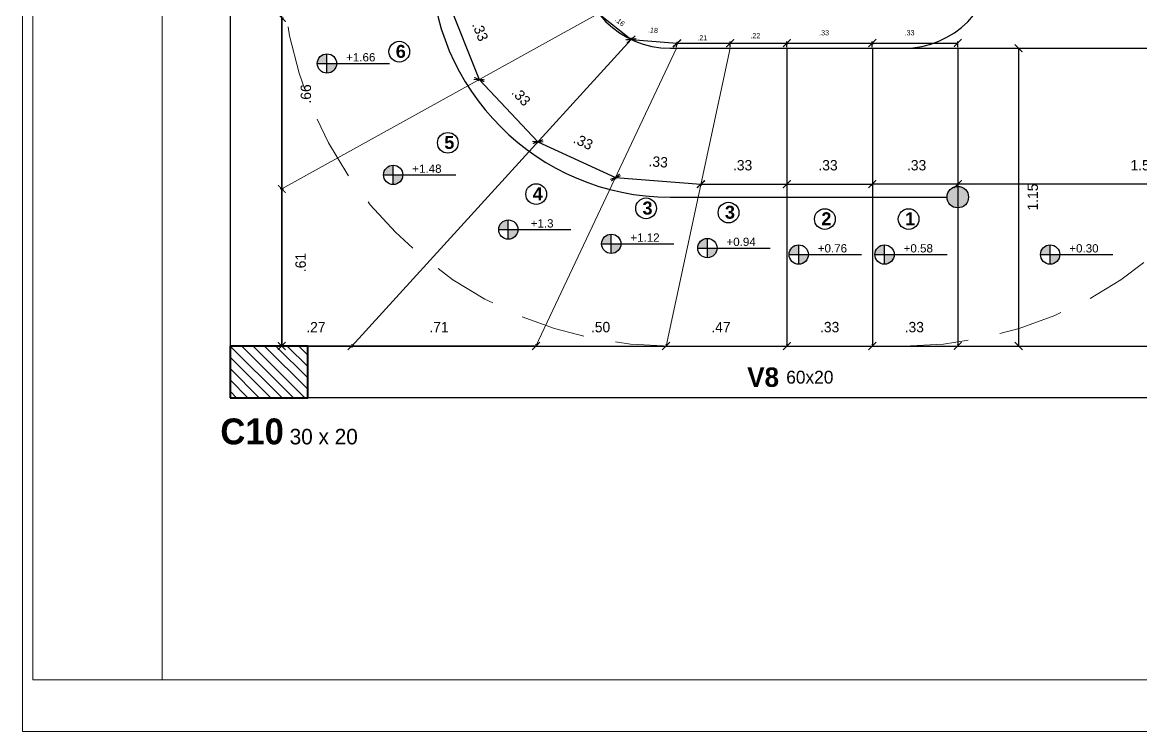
# Model space of a CAD drawing. Header units: millimetres. Extents: x -7 to 1246, y -1 to 1401.
# Drawn here: x 37.83 to 59.41, y -0.84 to 12.86 of the extents above; entities that cross this region are included whole.
import ezdxf
from ezdxf.enums import TextEntityAlignment as Align

# ---------------------------------------------------------------- set-up
doc = ezdxf.new("R2010")
doc.units = ezdxf.units.MM
doc.linetypes.add('HIDDEN', pattern=[0.375, 0.25, -0.125])
for name, color, linetype, lineweight in [('Anotaciones', 250, 'Continuous', 5), ('Columnas', 7, 'Continuous', 40), ('Cotas', 152, 'Continuous', 5), ('HATCH', 250, 'Continuous', 15), ('Muros', 7, 'Continuous', 30), ('Proyeccion', 252, 'HIDDEN', 13), ('Textos', 250, 'Continuous', 15)]:
    doc.layers.add(name, color=color, linetype=linetype, lineweight=lineweight)
doc.layers.add('texto estructura', color=250, linetype='Continuous')
doc.styles.add('CENTURYGOTIC', font='GOTHIC.TTF')
doc.styles.add('Estilo_Generado_2', font='GOTHICB.TTF')
doc.styles.add('Gotic', font='GOTHIC.TTF')
doc.styles.get("Standard").update_dxf_attribs({"font": 'arial.ttf'})
doc.dimstyles.new('Cota 1-20', dxfattribs={"dimtxt": 0.2, "dimasz": 0.15, "dimexe": 0.03, "dimexo": 0.02, "dimgap": 0.05, "dimtad": 1, "dimlfac": 0.2, "dimzin": 4, "dimdsep": 46, "dimtxsty": 'CENTURYGOTIC', "dimblk": 'ARCHTICK', "dimcen": 0.6, "dimclrd": 256, "dimclre": 256, "dimclrt": 256, "dimadec": 0, "dimazin": 0, "dimtfac": 1, "dimtofl": 0, "dimtmove": 2, "dimatfit": 3, "dimldrblk": 'ARCHTICK', "dimfxl": 1, "dimtolj": 1, "dimtzin": 0, "dimarcsym": 0})

# ---------------------------------------------------------------- blocks, each defined once
blk = doc.blocks.new('_ArchTick')
at = {"color": 0, "linetype": 'ByBlock', "const_width": 0.15}
blk.add_lwpolyline([(-0.5, -0.5), (0.5, 0.5)], dxfattribs=at)
blk = doc.blocks.new('*D615')
at = {"layer": 'Cotas', "lineweight": -2, "transparency": 16777216}
for p, q in [((52.584, 9.735), (54.234, 9.735)), ((52.584, 9.715), (52.584, 9.705)), ((54.234, 9.715), (54.234, 9.705))]:
    blk.add_line(p, q, dxfattribs=at)
at = {"layer": 'Defpoints', "color": 0, "transparency": 16777216}
for p in [(52.584, 9.735), (54.234, 9.735), (54.234, 9.735)]:
    blk.add_point(p, dxfattribs=at)
at = {"layer": 'Cotas', "lineweight": -2, "transparency": 16777216, "xscale": 0.15, "yscale": 0.15, "zscale": 0.15, "rotation": 180}
blk.add_blockref('_ArchTick', (52.584, 9.735), dxfattribs=at)
at = {"layer": 'Cotas', "lineweight": -2, "transparency": 16777216, "xscale": 0.15, "yscale": 0.15, "zscale": 0.15}
blk.add_blockref('_ArchTick', (54.234, 9.735), dxfattribs=at)
at = {"layer": 'Cotas', "transparency": 16777216, "insert": (53.379, 10.099), "char_height": 0.2, "attachment_point": 5, "style": 'CENTURYGOTIC'}
blk.add_mtext('\\A1;.33', dxfattribs=at)
blk = doc.blocks.new('*D616')
at = {"layer": 'Cotas', "lineweight": -2, "transparency": 16777216}
for p, q in [((50.925, 9.735), (52.584, 9.735)), ((50.925, 9.715), (50.925, 9.705)), ((52.584, 9.715), (52.584, 9.705))]:
    blk.add_line(p, q, dxfattribs=at)
at = {"layer": 'Defpoints', "color": 0, "transparency": 16777216}
for p in [(50.925, 9.735), (52.584, 9.735), (52.584, 9.735)]:
    blk.add_point(p, dxfattribs=at)
at = {"layer": 'Cotas', "lineweight": -2, "transparency": 16777216, "xscale": 0.15, "yscale": 0.15, "zscale": 0.15, "rotation": 180}
blk.add_blockref('_ArchTick', (50.925, 9.735), dxfattribs=at)
at = {"layer": 'Cotas', "lineweight": -2, "transparency": 16777216, "xscale": 0.15, "yscale": 0.15, "zscale": 0.15}
blk.add_blockref('_ArchTick', (52.584, 9.735), dxfattribs=at)
at = {"layer": 'Cotas', "transparency": 16777216, "insert": (51.73, 10.099), "char_height": 0.2, "attachment_point": 5, "style": 'CENTURYGOTIC'}
blk.add_mtext('\\A1;.33', dxfattribs=at)
blk = doc.blocks.new('*D617')
at = {"layer": 'Cotas', "lineweight": -2, "transparency": 16777216}
for p, q in [((49.274, 9.844), (49.273, 9.834)), ((49.276, 9.863), (50.925, 9.735)), ((50.923, 9.715), (50.922, 9.705))]:
    blk.add_line(p, q, dxfattribs=at)
at = {"layer": 'Defpoints', "color": 0, "transparency": 16777216}
for p in [(49.276, 9.863), (50.925, 9.735), (50.925, 9.735)]:
    blk.add_point(p, dxfattribs=at)
at = {"layer": 'Cotas', "lineweight": -2, "transparency": 16777216, "xscale": 0.15, "yscale": 0.15, "zscale": 0.15}
for p, rotation in [((49.276, 9.863), 175.538401575377), ((50.925, 9.735), 355.538401575377)]:
    blk.add_blockref('_ArchTick', p, dxfattribs=dict(at, rotation=rotation))
at = {"layer": 'Cotas', "transparency": 16777216, "insert": (50.101, 10.165), "char_height": 0.2, "attachment_point": 5, "rotation": 355.5384, "style": 'CENTURYGOTIC'}
blk.add_mtext('\\A1;.33', dxfattribs=at)
blk = doc.blocks.new('*D618')
at = {"layer": 'Cotas', "lineweight": -2, "transparency": 16777216}
for p, q in [((47.77, 10.537), (47.765, 10.528)), ((47.778, 10.555), (49.276, 9.863)), ((49.267, 9.845), (49.263, 9.836))]:
    blk.add_line(p, q, dxfattribs=at)
at = {"layer": 'Defpoints', "color": 0, "transparency": 16777216}
for p in [(47.778, 10.555), (49.276, 9.863), (49.276, 9.863)]:
    blk.add_point(p, dxfattribs=at)
at = {"layer": 'Cotas', "lineweight": -2, "transparency": 16777216, "xscale": 0.15, "yscale": 0.15, "zscale": 0.15}
for p, rotation in [((47.778, 10.555), 155.2023528439512), ((49.276, 9.863), 335.2023528439512)]:
    blk.add_blockref('_ArchTick', p, dxfattribs=dict(at, rotation=rotation))
at = {"layer": 'Cotas', "transparency": 16777216, "insert": (48.653, 10.553), "char_height": 0.2, "attachment_point": 5, "rotation": 335.2024, "style": 'CENTURYGOTIC'}
blk.add_mtext('\\A1;.33', dxfattribs=at)
blk = doc.blocks.new('*D619')
at = {"layer": 'Cotas', "lineweight": -2, "transparency": 16777216}
for p, q in [((46.629, 11.739), (46.621, 11.732)), ((46.643, 11.753), (47.778, 10.555)), ((47.764, 10.542), (47.756, 10.535))]:
    blk.add_line(p, q, dxfattribs=at)
at = {"layer": 'Defpoints', "color": 0, "transparency": 16777216}
for p in [(46.643, 11.753), (47.778, 10.555), (47.778, 10.555)]:
    blk.add_point(p, dxfattribs=at)
at = {"layer": 'Cotas', "lineweight": -2, "transparency": 16777216, "xscale": 0.15, "yscale": 0.15, "zscale": 0.15}
for p, rotation in [((46.643, 11.753), 133.4682352290293), ((47.778, 10.555), 313.4682352290292)]:
    blk.add_blockref('_ArchTick', p, dxfattribs=dict(at, rotation=rotation))
at = {"layer": 'Cotas', "transparency": 16777216, "insert": (47.455, 11.426), "char_height": 0.2, "attachment_point": 5, "rotation": 313.4682, "style": 'CENTURYGOTIC'}
blk.add_mtext('\\A1;.33', dxfattribs=at)
blk = doc.blocks.new('*D620')
at = {"layer": 'Cotas', "lineweight": -2, "transparency": 16777216}
for p, q in [((46.014, 13.278), (46.004, 13.274)), ((46.032, 13.285), (46.646, 11.754)), ((46.662, 11.76), (46.674, 11.765))]:
    blk.add_line(p, q, dxfattribs=at)
at = {"layer": 'Defpoints', "color": 0, "transparency": 16777216}
for p in [(46.032, 13.285), (46.643, 11.753), (46.646, 11.754)]:
    blk.add_point(p, dxfattribs=at)
at = {"layer": 'Cotas', "lineweight": -2, "transparency": 16777216, "xscale": 0.15, "yscale": 0.15, "zscale": 0.15}
for p, rotation in [((46.032, 13.285), 111.8361084040424), ((46.646, 11.754), 291.8361084040424)]:
    blk.add_blockref('_ArchTick', p, dxfattribs=dict(at, rotation=rotation))
at = {"layer": 'Cotas', "transparency": 16777216, "insert": (46.664, 12.682), "char_height": 0.2, "attachment_point": 5, "rotation": 291.8361, "style": 'CENTURYGOTIC'}
blk.add_mtext('\\A1;.33', dxfattribs=at)
blk = doc.blocks.new('*D626')
at = {"layer": 'Cotas', "lineweight": -2, "transparency": 16777216}
for p, q in [((54.234, 6.63), (54.234, 6.64)), ((54.234, 6.61), (55.884, 6.61)), ((55.884, 6.63), (55.884, 6.64))]:
    blk.add_line(p, q, dxfattribs=at)
at = {"layer": 'Defpoints', "color": 0, "transparency": 16777216}
for p in [(54.234, 6.61), (55.884, 6.61), (55.884, 6.61)]:
    blk.add_point(p, dxfattribs=at)
at = {"layer": 'Cotas', "lineweight": -2, "transparency": 16777216, "xscale": 0.15, "yscale": 0.15, "zscale": 0.15, "rotation": 180}
blk.add_blockref('_ArchTick', (54.234, 6.61), dxfattribs=at)
at = {"layer": 'Cotas', "lineweight": -2, "transparency": 16777216, "xscale": 0.15, "yscale": 0.15, "zscale": 0.15}
blk.add_blockref('_ArchTick', (55.884, 6.61), dxfattribs=at)
at = {"layer": 'Cotas', "transparency": 16777216, "insert": (55.044, 6.974), "char_height": 0.2, "attachment_point": 5, "style": 'CENTURYGOTIC'}
blk.add_mtext('\\A1;.33', dxfattribs=at)
blk = doc.blocks.new('*D627')
at = {"layer": 'Cotas', "lineweight": -2, "transparency": 16777216}
for p, q in [((52.584, 6.63), (52.584, 6.64)), ((52.584, 6.61), (54.234, 6.61)), ((54.234, 6.63), (54.234, 6.64))]:
    blk.add_line(p, q, dxfattribs=at)
at = {"layer": 'Defpoints', "color": 0, "transparency": 16777216}
for p in [(52.584, 6.61), (54.234, 6.61), (54.234, 6.61)]:
    blk.add_point(p, dxfattribs=at)
at = {"layer": 'Cotas', "lineweight": -2, "transparency": 16777216, "xscale": 0.15, "yscale": 0.15, "zscale": 0.15, "rotation": 180}
blk.add_blockref('_ArchTick', (52.584, 6.61), dxfattribs=at)
at = {"layer": 'Cotas', "lineweight": -2, "transparency": 16777216, "xscale": 0.15, "yscale": 0.15, "zscale": 0.15}
blk.add_blockref('_ArchTick', (54.234, 6.61), dxfattribs=at)
at = {"layer": 'Cotas', "transparency": 16777216, "insert": (53.41, 6.974), "char_height": 0.2, "attachment_point": 5, "style": 'CENTURYGOTIC'}
blk.add_mtext('\\A1;.33', dxfattribs=at)
blk = doc.blocks.new('*D629')
at = {"layer": 'Cotas', "lineweight": -2, "transparency": 16777216}
for p, q in [((47.741, 6.63), (47.741, 6.64)), ((47.741, 6.61), (50.253, 6.61)), ((50.253, 6.63), (50.253, 6.64))]:
    blk.add_line(p, q, dxfattribs=at)
at = {"layer": 'Defpoints', "color": 0, "transparency": 16777216}
for p in [(47.741, 6.61), (50.253, 6.61), (50.253, 6.61)]:
    blk.add_point(p, dxfattribs=at)
at = {"layer": 'Cotas', "lineweight": -2, "transparency": 16777216, "xscale": 0.15, "yscale": 0.15, "zscale": 0.15, "rotation": 180}
blk.add_blockref('_ArchTick', (47.741, 6.61), dxfattribs=at)
at = {"layer": 'Cotas', "lineweight": -2, "transparency": 16777216, "xscale": 0.15, "yscale": 0.15, "zscale": 0.15}
blk.add_blockref('_ArchTick', (50.253, 6.61), dxfattribs=at)
at = {"layer": 'Cotas', "transparency": 16777216, "insert": (48.988, 6.974), "char_height": 0.2, "attachment_point": 5, "style": 'CENTURYGOTIC'}
blk.add_mtext('\\A1;.50', dxfattribs=at)
blk = doc.blocks.new('*D630')
at = {"layer": 'Cotas', "lineweight": -2, "transparency": 16777216}
for p, q in [((44.184, 6.63), (44.184, 6.64)), ((47.741, 6.61), (44.184, 6.61)), ((47.741, 6.63), (47.741, 6.64))]:
    blk.add_line(p, q, dxfattribs=at)
at = {"layer": 'Defpoints', "color": 0, "transparency": 16777216}
for p in [(44.184, 6.61), (44.184, 6.61), (47.741, 6.61)]:
    blk.add_point(p, dxfattribs=at)
at = {"layer": 'Cotas', "lineweight": -2, "transparency": 16777216, "xscale": 0.15, "yscale": 0.15, "zscale": 0.15, "rotation": 180}
blk.add_blockref('_ArchTick', (44.184, 6.61), dxfattribs=at)
at = {"layer": 'Cotas', "lineweight": -2, "transparency": 16777216, "xscale": 0.15, "yscale": 0.15, "zscale": 0.15}
blk.add_blockref('_ArchTick', (47.741, 6.61), dxfattribs=at)
at = {"layer": 'Cotas', "transparency": 16777216, "insert": (45.868, 6.974), "char_height": 0.2, "attachment_point": 5, "style": 'CENTURYGOTIC'}
blk.add_mtext('\\A1;.71', dxfattribs=at)
blk = doc.blocks.new('*D631')
at = {"layer": 'Cotas', "lineweight": -2, "transparency": 16777216}
for p, q in [((42.834, 6.63), (42.834, 6.64)), ((44.184, 6.61), (42.834, 6.61)), ((44.184, 6.59), (44.184, 6.58))]:
    blk.add_line(p, q, dxfattribs=at)
at = {"layer": 'Defpoints', "color": 0, "transparency": 16777216}
for p in [(42.834, 6.61), (42.834, 6.61), (44.184, 6.61)]:
    blk.add_point(p, dxfattribs=at)
at = {"layer": 'Cotas', "lineweight": -2, "transparency": 16777216, "xscale": 0.15, "yscale": 0.15, "zscale": 0.15, "rotation": 180}
blk.add_blockref('_ArchTick', (42.834, 6.61), dxfattribs=at)
at = {"layer": 'Cotas', "lineweight": -2, "transparency": 16777216, "xscale": 0.15, "yscale": 0.15, "zscale": 0.15}
blk.add_blockref('_ArchTick', (44.184, 6.61), dxfattribs=at)
at = {"layer": 'Cotas', "transparency": 16777216, "insert": (43.492, 6.974), "char_height": 0.2, "attachment_point": 5, "style": 'CENTURYGOTIC'}
blk.add_mtext('\\A1;.27', dxfattribs=at)
blk = doc.blocks.new('*D632')
at = {"layer": 'Cotas', "lineweight": -2, "transparency": 16777216}
for p, q in [((42.834, 12.947), (42.834, 9.642)), ((42.854, 12.947), (42.864, 12.947)), ((42.854, 9.642), (42.864, 9.642))]:
    blk.add_line(p, q, dxfattribs=at)
at = {"layer": 'Defpoints', "color": 0, "transparency": 16777216}
for p in [(42.834, 12.947), (42.834, 9.642), (42.834, 9.642)]:
    blk.add_point(p, dxfattribs=at)
at = {"layer": 'Cotas', "lineweight": -2, "transparency": 16777216, "xscale": 0.15, "yscale": 0.15, "zscale": 0.15}
for p, rotation in [((42.834, 12.947), 90), ((42.834, 9.642), 270)]:
    blk.add_blockref('_ArchTick', p, dxfattribs=dict(at, rotation=rotation))
at = {"layer": 'Cotas', "transparency": 16777216, "insert": (43.299, 11.477), "char_height": 0.2, "attachment_point": 5, "rotation": 90, "style": 'CENTURYGOTIC'}
blk.add_mtext('\\A1;.66', dxfattribs=at)
blk = doc.blocks.new('Cota de nivel planta')
h = blk.add_hatch(color=256)
h.dxf.hatch_style = 1
h.paths.add_polyline_path([(0.466, 0), (0, 0), (0, -0.466, 0.414214)])
h.paths.add_polyline_path([(0, 0), (0, 0.466, 0.414214), (-0.466, 0)])
for p, q in [((-0.466, 0), (0.466, 0)), ((0, -0.466), (0, 0.466)), ((0.466, 0), (3.023, 0))]:
    blk.add_line(p, q)
blk.add_circle((0, 0), 0.466)
blk.add_attdef('NIVEL', text='', height=0.4).set_placement((1.628, 0.1), align=Align.CENTER)
blk = doc.blocks.new('*D375')
at = {"layer": 'Cotas', "lineweight": -2, "transparency": 16777216}
for p, q in [((55.884, 9.735), (54.234, 9.735)), ((54.234, 9.715), (54.234, 9.705)), ((55.884, 9.715), (55.884, 9.705))]:
    blk.add_line(p, q, dxfattribs=at)
at = {"layer": 'Defpoints', "color": 0, "transparency": 16777216}
for p in [(54.234, 9.735), (54.234, 9.735), (55.884, 9.735)]:
    blk.add_point(p, dxfattribs=at)
at = {"layer": 'Cotas', "lineweight": -2, "transparency": 16777216, "xscale": 0.15, "yscale": 0.15, "zscale": 0.15, "rotation": 180}
blk.add_blockref('_ArchTick', (54.234, 9.735), dxfattribs=at)
at = {"layer": 'Cotas', "lineweight": -2, "transparency": 16777216, "xscale": 0.15, "yscale": 0.15, "zscale": 0.15}
blk.add_blockref('_ArchTick', (55.884, 9.735), dxfattribs=at)
at = {"layer": 'Cotas', "transparency": 16777216, "insert": (55.089, 10.099), "char_height": 0.2, "attachment_point": 5, "style": 'CENTURYGOTIC'}
blk.add_mtext('\\A1;.33', dxfattribs=at)
blk = doc.blocks.new('*D383')
at = {"layer": 'Cotas', "lineweight": -2, "transparency": 16777216}
for p, q in [((52.585, 12.46), (54.234, 12.46)), ((52.585, 12.44), (52.585, 12.43)), ((54.234, 12.38), (54.234, 12.49))]:
    blk.add_line(p, q, dxfattribs=at)
at = {"layer": 'Defpoints', "color": 0, "transparency": 16777216}
for p in [(52.585, 12.46), (54.234, 12.46), (54.234, 12.36)]:
    blk.add_point(p, dxfattribs=at)
at = {"layer": 'Cotas', "lineweight": -2, "transparency": 16777216, "xscale": 0.15, "yscale": 0.15, "zscale": 0.15, "rotation": 180}
blk.add_blockref('_ArchTick', (52.585, 12.46), dxfattribs=at)
at = {"layer": 'Cotas', "lineweight": -2, "transparency": 16777216, "xscale": 0.15, "yscale": 0.15, "zscale": 0.15}
blk.add_blockref('_ArchTick', (54.234, 12.46), dxfattribs=at)
at = {"layer": 'Cotas', "transparency": 16777216, "insert": (53.303, 12.657), "char_height": 0.2, "attachment_point": 5, "style": 'CENTURYGOTIC'}
blk.add_mtext('\\A1;{\\H0.5x;.33}', dxfattribs=at)
blk = doc.blocks.new('*D384')
at = {"layer": 'Cotas', "lineweight": -2, "transparency": 16777216}
for p, q in [((51.49, 12.475), (51.49, 12.49)), ((51.49, 12.46), (52.585, 12.46)), ((52.585, 12.38), (52.585, 12.49))]:
    blk.add_line(p, q, dxfattribs=at)
at = {"layer": 'Defpoints', "color": 0, "transparency": 16777216}
for p in [(51.49, 12.455), (52.585, 12.46), (52.585, 12.36)]:
    blk.add_point(p, dxfattribs=at)
at = {"layer": 'Cotas', "lineweight": -2, "transparency": 16777216, "xscale": 0.15, "yscale": 0.15, "zscale": 0.15, "rotation": 180}
blk.add_blockref('_ArchTick', (51.49, 12.46), dxfattribs=at)
at = {"layer": 'Cotas', "lineweight": -2, "transparency": 16777216, "xscale": 0.15, "yscale": 0.15, "zscale": 0.15}
blk.add_blockref('_ArchTick', (52.585, 12.46), dxfattribs=at)
at = {"layer": 'Cotas', "transparency": 16777216, "insert": (51.976, 12.602), "char_height": 0.2, "attachment_point": 5, "style": 'CENTURYGOTIC'}
blk.add_mtext('\\A1;{\\H0.5x;.22}', dxfattribs=at)
blk = doc.blocks.new('*D385')
at = {"layer": 'Cotas', "lineweight": -2, "transparency": 16777216}
for p, q in [((50.462, 12.455), (51.49, 12.455)), ((50.462, 12.435), (50.462, 12.425)), ((51.49, 12.38), (51.49, 12.485))]:
    blk.add_line(p, q, dxfattribs=at)
at = {"layer": 'Defpoints', "color": 0, "transparency": 16777216}
for p in [(50.462, 12.455), (51.49, 12.455), (51.49, 12.36)]:
    blk.add_point(p, dxfattribs=at)
at = {"layer": 'Cotas', "lineweight": -2, "transparency": 16777216, "xscale": 0.15, "yscale": 0.15, "zscale": 0.15, "rotation": 180}
blk.add_blockref('_ArchTick', (50.462, 12.455), dxfattribs=at)
at = {"layer": 'Cotas', "lineweight": -2, "transparency": 16777216, "xscale": 0.15, "yscale": 0.15, "zscale": 0.15}
blk.add_blockref('_ArchTick', (51.49, 12.455), dxfattribs=at)
at = {"layer": 'Cotas', "transparency": 16777216, "insert": (50.951, 12.561), "char_height": 0.2, "attachment_point": 5, "style": 'CENTURYGOTIC'}
blk.add_mtext('\\A1;{\\H0.5x;.21}', dxfattribs=at)
blk = doc.blocks.new('*D386')
at = {"layer": 'Cotas', "lineweight": -2, "transparency": 16777216}
for p, q in [((49.577, 12.53), (50.462, 12.455)), ((49.579, 12.55), (49.58, 12.56)), ((50.455, 12.38), (50.464, 12.485))]:
    blk.add_line(p, q, dxfattribs=at)
at = {"layer": 'Defpoints', "color": 0, "transparency": 16777216}
for p in [(49.577, 12.53), (50.454, 12.36), (50.462, 12.455)]:
    blk.add_point(p, dxfattribs=at)
at = {"layer": 'Cotas', "lineweight": -2, "transparency": 16777216, "xscale": 0.15, "yscale": 0.15, "zscale": 0.15}
for p, rotation in [((49.577, 12.53), 175.1750385600208), ((50.462, 12.455), 355.1750385600208)]:
    blk.add_blockref('_ArchTick', p, dxfattribs=dict(at, rotation=rotation))
at = {"layer": 'Cotas', "transparency": 16777216, "insert": (50, 12.707), "char_height": 0.2, "attachment_point": 5, "rotation": 355.175, "style": 'CENTURYGOTIC'}
blk.add_mtext('\\A1;{\\H0.5x;.18}', dxfattribs=at)
blk = doc.blocks.new('*D387')
at = {"layer": 'Cotas', "lineweight": -2, "transparency": 16777216}
for p, q in [((48.939, 13.016), (48.932, 13.008)), ((48.951, 13.032), (49.574, 12.532)), ((49.54, 12.489), (49.593, 12.555))]:
    blk.add_line(p, q, dxfattribs=at)
at = {"layer": 'Defpoints', "color": 0, "transparency": 16777216}
for p in [(48.951, 13.032), (49.574, 12.532), (49.527, 12.473)]:
    blk.add_point(p, dxfattribs=at)
at = {"layer": 'Cotas', "lineweight": -2, "transparency": 16777216, "xscale": 0.15, "yscale": 0.15, "zscale": 0.15}
for p, rotation in [((48.951, 13.032), 141.2875084714929), ((49.574, 12.532), 321.2875084714929)]:
    blk.add_blockref('_ArchTick', p, dxfattribs=dict(at, rotation=rotation))
at = {"layer": 'Cotas', "transparency": 16777216, "insert": (49.362, 12.871), "char_height": 0.2, "attachment_point": 5, "rotation": 321.2875, "style": 'CENTURYGOTIC'}
blk.add_mtext('\\A1;{\\H0.5x;.16}', dxfattribs=at)
blk = doc.blocks.new('*D394')
at = {"layer": 'Cotas', "lineweight": -2, "transparency": 16777216}
for p, q in [((54.235, 12.46), (55.884, 12.46)), ((54.235, 12.44), (54.235, 12.43)), ((55.884, 12.38), (55.884, 12.49))]:
    blk.add_line(p, q, dxfattribs=at)
at = {"layer": 'Defpoints', "color": 0, "transparency": 16777216}
for p in [(54.235, 12.46), (55.884, 12.46), (55.884, 12.36)]:
    blk.add_point(p, dxfattribs=at)
at = {"layer": 'Cotas', "lineweight": -2, "transparency": 16777216, "xscale": 0.15, "yscale": 0.15, "zscale": 0.15, "rotation": 180}
blk.add_blockref('_ArchTick', (54.235, 12.46), dxfattribs=at)
at = {"layer": 'Cotas', "lineweight": -2, "transparency": 16777216, "xscale": 0.15, "yscale": 0.15, "zscale": 0.15}
blk.add_blockref('_ArchTick', (55.884, 12.46), dxfattribs=at)
at = {"layer": 'Cotas', "transparency": 16777216, "insert": (54.953, 12.657), "char_height": 0.2, "attachment_point": 5, "style": 'CENTURYGOTIC'}
blk.add_mtext('\\A1;{\\H0.5x;.33}', dxfattribs=at)
blk = doc.blocks.new('*D401')
at = {"layer": 'Cotas', "lineweight": -2, "transparency": 16777216}
for p, q in [((50.253, 6.63), (50.253, 6.64)), ((50.253, 6.61), (52.584, 6.61)), ((52.584, 6.63), (52.584, 6.64))]:
    blk.add_line(p, q, dxfattribs=at)
at = {"layer": 'Defpoints', "color": 0, "transparency": 16777216}
for p in [(50.253, 6.61), (52.584, 6.61), (52.584, 6.61)]:
    blk.add_point(p, dxfattribs=at)
at = {"layer": 'Cotas', "lineweight": -2, "transparency": 16777216, "xscale": 0.15, "yscale": 0.15, "zscale": 0.15, "rotation": 180}
blk.add_blockref('_ArchTick', (50.253, 6.61), dxfattribs=at)
at = {"layer": 'Cotas', "lineweight": -2, "transparency": 16777216, "xscale": 0.15, "yscale": 0.15, "zscale": 0.15}
blk.add_blockref('_ArchTick', (52.584, 6.61), dxfattribs=at)
at = {"layer": 'Cotas', "transparency": 16777216, "insert": (51.312, 6.974), "char_height": 0.2, "attachment_point": 5, "style": 'CENTURYGOTIC'}
blk.add_mtext('\\A1;.47', dxfattribs=at)
blk = doc.blocks.new('*D403')
at = {"layer": 'Cotas', "lineweight": -2, "transparency": 16777216}
for p, q in [((63.834, 9.735), (55.884, 9.735)), ((55.884, 9.715), (55.884, 9.705)), ((63.834, 9.715), (63.834, 9.705))]:
    blk.add_line(p, q, dxfattribs=at)
at = {"layer": 'Defpoints', "color": 0, "transparency": 16777216}
for p in [(55.884, 9.735), (55.884, 9.735), (63.834, 9.735)]:
    blk.add_point(p, dxfattribs=at)
at = {"layer": 'Cotas', "lineweight": -2, "transparency": 16777216, "xscale": 0.15, "yscale": 0.15, "zscale": 0.15, "rotation": 180}
blk.add_blockref('_ArchTick', (55.884, 9.735), dxfattribs=at)
at = {"layer": 'Cotas', "lineweight": -2, "transparency": 16777216, "xscale": 0.15, "yscale": 0.15, "zscale": 0.15}
blk.add_blockref('_ArchTick', (63.834, 9.735), dxfattribs=at)
at = {"layer": 'Cotas', "transparency": 16777216, "insert": (59.478, 10.099), "char_height": 0.2, "attachment_point": 5, "style": 'CENTURYGOTIC'}
blk.add_mtext('\\A1;1.59', dxfattribs=at)
blk = doc.blocks.new('*D405')
at = {"layer": 'Cotas', "lineweight": -2, "transparency": 16777216}
for p, q in [((55.61, 12.36), (57.089, 12.36)), ((57.059, 12.36), (57.059, 6.61)), ((57.079, 6.61), (57.089, 6.61))]:
    blk.add_line(p, q, dxfattribs=at)
at = {"layer": 'Defpoints', "color": 0, "transparency": 16777216}
for p in [(55.59, 12.36), (57.059, 6.61), (57.059, 6.61)]:
    blk.add_point(p, dxfattribs=at)
at = {"layer": 'Cotas', "lineweight": -2, "transparency": 16777216, "xscale": 0.15, "yscale": 0.15, "zscale": 0.15}
for p, rotation in [((57.059, 12.36), 90), ((57.059, 6.61), 270)]:
    blk.add_blockref('_ArchTick', p, dxfattribs=dict(at, rotation=rotation))
at = {"layer": 'Cotas', "transparency": 16777216, "insert": (57.332, 9.486), "char_height": 0.2, "attachment_point": 5, "rotation": 90, "style": 'CENTURYGOTIC'}
blk.add_mtext('\\A1;1.15', dxfattribs=at)
blk = doc.blocks.new('qweeeewwww')
at = {"true_color": 0x2776bb}
h = blk.add_hatch(color=152, dxfattribs=at)
h.paths.add_polyline_path([(354.3693, 277.3243, 0.414214), (354.328, 277.2829, 0.414214), (354.3693, 277.2416)])
h.paths.add_polyline_path([(354.3693, 277.3243), (354.3693, 277.2416, 0.414214), (354.4107, 277.2829, 0.414214)])
for p, q in [((353.7093, 277.8579), (353.7093, 276.7079)), ((354.0393, 277.8579), (354.0393, 276.7079)), ((354.0393, 277.8579), (355.9593, 277.8579)), ((354.3693, 277.8579), (354.3693, 276.7079))]:
    blk.add_line(p, q)
at = {"color": 152, "true_color": 0x2776bb}
blk.add_lwpolyline([(355.0696, 278.0377, 0.469527), (354.1604, 279.1329), (353.7093, 279.1329), (353.2583, 279.1329, 1), (353.2583, 277.2829), (353.7093, 277.2829), (354.328, 277.2829)], format="xyb", dxfattribs=at)
blk.add_lwpolyline([(353.2583, 278.5579, 1), (353.2583, 277.8579), (353.7093, 277.8579), (354.1604, 277.8579, 1), (354.1604, 278.5579), (353.7093, 278.5579)], format="xyb", close=True)
blk.add_lwpolyline([(353.2583, 278.5579, 1), (353.2583, 277.8579), (353.7093, 277.8579), (354.1604, 277.8579, 1), (354.1604, 278.5579), (353.7093, 278.5579)], format="xyb", close=True)
blk.add_circle((354.3693, 277.2829), 0.0414, dxfattribs=at)
at = {"layer": 'Columnas'}
blk.add_lwpolyline([(351.5593, 276.5079), (351.8593, 276.5079), (351.8593, 276.7079), (351.5593, 276.7079)], close=True, dxfattribs=at)
at = {"layer": 'HATCH'}
for p, q in [((352.9826, 277.9923), (351.7593, 277.3143)), ((353.1078, 277.8919), (352.0293, 276.7079)), ((353.2831, 277.8579), (352.7406, 276.7079)), ((353.4903, 277.8579), (353.243, 276.7079))]:
    blk.add_line(p, q, dxfattribs=at)
at = {"layer": 'Muros'}
blk.add_lwpolyline([(351.5593, 276.7079), (351.7593, 276.7079), (351.7593, 279.7079), (351.5593, 279.7079)], close=True, dxfattribs=at)
blk.add_lwpolyline([(355.8593, 276.5079), (351.8593, 276.5079), (351.8593, 276.7079), (355.8593, 276.7079)], dxfattribs=at)
at = {"layer": 'Proyeccion'}
blk.add_lwpolyline([(353.2583, 276.7079, -1), (353.2583, 279.7079), (354.1604, 279.7079, -1), (354.1604, 276.7079)], format="xyb", close=True, dxfattribs=at)
blk = doc.blocks.new('*D484')
at = {"layer": 'Cotas', "lineweight": -2, "transparency": 16777216}
for p, q in [((42.814, 9.642), (42.804, 9.642)), ((42.834, 9.642), (42.834, 6.61)), ((42.854, 6.61), (42.864, 6.61))]:
    blk.add_line(p, q, dxfattribs=at)
at = {"layer": 'Defpoints', "color": 0, "transparency": 16777216}
for p in [(42.834, 9.642), (42.834, 6.61), (42.834, 6.61)]:
    blk.add_point(p, dxfattribs=at)
at = {"layer": 'Cotas', "lineweight": -2, "transparency": 16777216, "xscale": 0.15, "yscale": 0.15, "zscale": 0.15}
for p, rotation in [((42.834, 9.642), 90), ((42.834, 6.61), 270)]:
    blk.add_blockref('_ArchTick', p, dxfattribs=dict(at, rotation=rotation))
at = {"layer": 'Cotas', "transparency": 16777216, "insert": (43.199, 8.222), "char_height": 0.2, "attachment_point": 5, "rotation": 90, "style": 'CENTURYGOTIC'}
blk.add_mtext('\\A1;.61', dxfattribs=at)

msp = doc.modelspace()

# ---------------------------------------------------------------- hatches: boundary and pattern name
at = {"layer": 'HATCH', "true_color": 0x000000}
h = msp.add_hatch(dxfattribs=at)
h.set_pattern_fill('ANSI31', color=18, scale=0.049, angle=90)
h.set_pattern_definition([(135, (-151.26747, -285.19869), (-0.11000814, -0.11000814), [])])
h.paths.add_polyline_path([(43.334, 22.61), (41.834, 22.61), (41.834, 21.61), (42.834, 21.61), (43.334, 21.61)])
h.paths.add_polyline_path([(43.334, 6.61), (41.834, 6.61), (41.834, 5.61), (43.334, 5.61)])

# ---------------------------------------------------------------- linework, layer by layer
at = {"lineweight": 13}
msp.add_lwpolyline([(37.825, -0.835), (79.825, -0.835), (79.825, 28.865), (37.825, 28.865)], close=True, dxfattribs=at)
at = {"lineweight": 13, "ltscale": 0.05}
msp.add_lwpolyline([(40.525, 0.165), (78.825, 0.165), (78.825, 27.865), (38.025, 27.865)], dxfattribs=at)
at = {"lineweight": 13}
msp.add_lwpolyline([(40.525, 27.865), (40.525, 0.165), (38.025, 0.165), (38.025, 27.865)], dxfattribs=at)
for centre in [(45.102, 12.293), (46.039, 10.533), (47.745, 9.543), (49.866, 9.268), (51.458, 9.186), (53.318, 9.061), (54.935, 9.061)]:
    msp.add_circle(centre, 0.2)

# ---------------------------------------------------------------- block references
at = {"xscale": 5.000000000004291, "yscale": 5.000000000004291, "zscale": 5.000000000004291}
msp.add_blockref('qweeeewwww', (-1715.962, -1376.93), dxfattribs=at)
ref = msp.add_blockref('Cota de nivel planta', (43.706, 12.065), dxfattribs=dict(xscale=0.4, yscale=0.4, zscale=0.4))
ref.add_attrib('NIVEL', '+1.66', dxfattribs={"layer": 'Anotaciones', "height": 0.16}).set_placement((44.358, 12.105), align=Align.CENTER)
ref = msp.add_blockref('Cota de nivel planta', (44.984, 9.914), dxfattribs=dict(xscale=0.4, yscale=0.4, zscale=0.4))
ref.add_attrib('NIVEL', '+1.48', dxfattribs={"layer": 'Anotaciones', "height": 0.16}).set_placement((45.635, 9.954), align=Align.CENTER)
ref = msp.add_blockref('Cota de nivel planta', (47.207, 8.858), dxfattribs=dict(xscale=0.4, yscale=0.4, zscale=0.4))
ref.add_attrib('NIVEL', '+1.3', dxfattribs={"layer": 'Anotaciones', "height": 0.16}).set_placement((47.859, 8.898), align=Align.CENTER)
ref = msp.add_blockref('Cota de nivel planta', (49.194, 8.583), dxfattribs=dict(xscale=0.4, yscale=0.4, zscale=0.4))
ref.add_attrib('NIVEL', '+1.12', dxfattribs={"layer": 'Anotaciones', "height": 0.16}).set_placement((49.845, 8.623), align=Align.CENTER)
ref = msp.add_blockref('Cota de nivel planta', (51.05, 8.501), dxfattribs=dict(xscale=0.4, yscale=0.4, zscale=0.4))
ref.add_attrib('NIVEL', '+0.94', dxfattribs={"layer": 'Anotaciones', "height": 0.16}).set_placement((51.701, 8.541), align=Align.CENTER)
ref = msp.add_blockref('Cota de nivel planta', (52.813, 8.376), dxfattribs=dict(xscale=0.4, yscale=0.4, zscale=0.4))
ref.add_attrib('NIVEL', '+0.76', dxfattribs={"layer": 'Anotaciones', "height": 0.16}).set_placement((53.464, 8.416), align=Align.CENTER)
ref = msp.add_blockref('Cota de nivel planta', (54.47, 8.376), dxfattribs=dict(xscale=0.4, yscale=0.4, zscale=0.4))
ref.add_attrib('NIVEL', '+0.58', dxfattribs={"layer": 'Anotaciones', "height": 0.16}).set_placement((55.121, 8.416), align=Align.CENTER)
ref = msp.add_blockref('Cota de nivel planta', (57.667, 8.376), dxfattribs=dict(xscale=0.4, yscale=0.4, zscale=0.4))
ref.add_attrib('NIVEL', '+0.30', dxfattribs={"layer": 'Anotaciones', "height": 0.16}).set_placement((58.319, 8.416), align=Align.CENTER)

# ---------------------------------------------------------------- texts
at = {"layer": 'texto estructura', "linetype": 'Continuous', "insert": (53.483, 6.196), "char_height": 0.375, "attachment_point": 3, "line_spacing_factor": 0.97018, "style": 'Estilo_Generado_2'}
msp.add_mtext('\\A1;V8{\\fCentury Gothic|b0|i0|c0|p34; \\H0.66667x;60x20}', dxfattribs=at)
at = {"layer": 'Textos', "linetype": 'Continuous', "char_height": 0.25, "width": 21.5584, "attachment_point": 3, "style": 'Estilo_Generado_2'}
for s, insert in [('\\A1;\\pxql;{\\f@Arial Unicode MS|b1|i0|c0|p34;6}', (66.592, 12.424)), ('\\A1;\\pxql;{\\f@Arial Unicode MS|b1|i0|c0|p34;5}', (67.529, 10.665)), ('\\A1;\\pxql;{\\f@Arial Unicode MS|b1|i0|c0|p34;4}', (69.235, 9.674)), ('\\A1;\\pxql;{\\f@Arial Unicode MS|b1|i0|c0|p34;3}', (71.355, 9.399)), ('\\A1;\\pxql;{\\f@Arial Unicode MS|b1|i0|c0|p34;3}', (72.947, 9.318)), ('\\A1;\\pxql;{\\f@Arial Unicode MS|b1|i0|c0|p34;2}', (74.808, 9.192)), ('\\A1;\\pxql;{\\f@Arial Unicode MS|b1|i0|c0|p34;1}', (76.425, 9.192))]:
    msp.add_mtext(s, dxfattribs=dict(at, insert=insert))
at = {"layer": 'Textos', "insert": (44.301, 5.211), "char_height": 0.75245, "width": 6.25312, "attachment_point": 3, "style": 'Gotic'}
msp.add_mtext('{\\fCentury Gothic|b1|i0|c0|p34;\\H0.6645x;C10\\fCentury Gothic|b0|i0|c0|p34;\\H0.6x; 30 x 20}', dxfattribs=at)

# ---------------------------------------------------------------- dimensions: what is measured, and where the dimension line sits
at = {"layer": 'Cotas'}
for base, p1, p2, angle, picture, middle in [((46.646, 11.754), (46.032, 13.285), (46.643, 11.753), 291.8361, '*D620', (46.664, 12.682)), ((42.834, 9.642), (42.834, 12.947), (42.834, 9.642), 270, '*D632', (43.299, 11.477)), ((57.059, 6.61), (55.59, 12.36), (57.059, 6.61), 270, '*D405', (57.332, 9.486)), ((47.778, 10.555), (46.643, 11.753), (47.778, 10.555), 313.4682, '*D619', (47.455, 11.426)), ((49.276, 9.863), (47.778, 10.555), (49.276, 9.863), 335.2024, '*D618', (48.653, 10.553)), ((50.925, 9.735), (49.276, 9.863), (50.925, 9.735), 355.5384, '*D617', (50.101, 10.165)), ((54.234, 9.735), (55.884, 9.735), (54.234, 9.735), 180, '*D375', (55.089, 10.099)), ((55.884, 9.735), (63.834, 9.735), (55.884, 9.735), 180, '*D403', (59.478, 10.099)), ((42.834, 6.61), (42.834, 9.642), (42.834, 6.61), 270, '*D484', (43.199, 8.222)), ((42.834, 6.61), (44.184, 6.61), (42.834, 6.61), 180, '*D631', (43.492, 6.974)), ((44.184, 6.61), (47.741, 6.61), (44.184, 6.61), 180, '*D630', (45.868, 6.974))]:
    dim = msp.add_linear_dim(base=base, p1=p1, p2=p2, angle=angle, dimstyle='Cota 1-20', dxfattribs=at)
    dim.commit()
    dim.dimension.update_dxf_attribs({"geometry": picture, "text_midpoint": middle, "dimtype": 160})
for base, p1, p2, angle, picture, middle in [((49.574, 12.532), (48.951, 13.032), (49.527, 12.473), 321.2875, '*D387', (49.362, 12.871)), ((50.462, 12.455), (49.577, 12.53), (50.454, 12.36), 355.175, '*D386', (50, 12.707))]:
    dim = msp.add_linear_dim(base=base, p1=p1, p2=p2, angle=angle, text='{\\H0.5x;<>}', dimstyle='Cota 1-20', dxfattribs=at)
    dim.commit()
    dim.dimension.update_dxf_attribs({"geometry": picture, "text_midpoint": middle, "dimtype": 160})
for base, p1, p2, picture, middle in [((54.234, 12.46), (52.585, 12.46), (54.234, 12.36), '*D383', (53.303, 12.657)), ((55.884, 12.46), (54.235, 12.46), (55.884, 12.36), '*D394', (54.953, 12.657)), ((51.49, 12.455), (50.462, 12.455), (51.49, 12.36), '*D385', (50.951, 12.561)), ((52.585, 12.46), (51.49, 12.455), (52.585, 12.36), '*D384', (51.976, 12.602))]:
    dim = msp.add_linear_dim(base=base, p1=p1, p2=p2, text='{\\H0.5x;<>}', dimstyle='Cota 1-20', dxfattribs=at)
    dim.commit()
    dim.dimension.update_dxf_attribs({"geometry": picture, "text_midpoint": middle, "dimtype": 160})
for base, p1, p2, picture, middle in [((52.584, 9.735), (50.925, 9.735), (52.584, 9.735), '*D616', (51.73, 10.099)), ((54.234, 9.735), (52.584, 9.735), (54.234, 9.735), '*D615', (53.379, 10.099)), ((50.253, 6.61), (47.741, 6.61), (50.253, 6.61), '*D629', (48.988, 6.974)), ((52.584, 6.61), (50.253, 6.61), (52.584, 6.61), '*D401', (51.312, 6.974)), ((54.234, 6.61), (52.584, 6.61), (54.234, 6.61), '*D627', (53.41, 6.974)), ((55.884, 6.61), (54.234, 6.61), (55.884, 6.61), '*D626', (55.044, 6.974))]:
    dim = msp.add_linear_dim(base=base, p1=p1, p2=p2, dimstyle='Cota 1-20', dxfattribs=at)
    dim.commit()
    dim.dimension.update_dxf_attribs({"geometry": picture, "text_midpoint": middle, "dimtype": 160})

doc.saveas('drawing.dxf')
